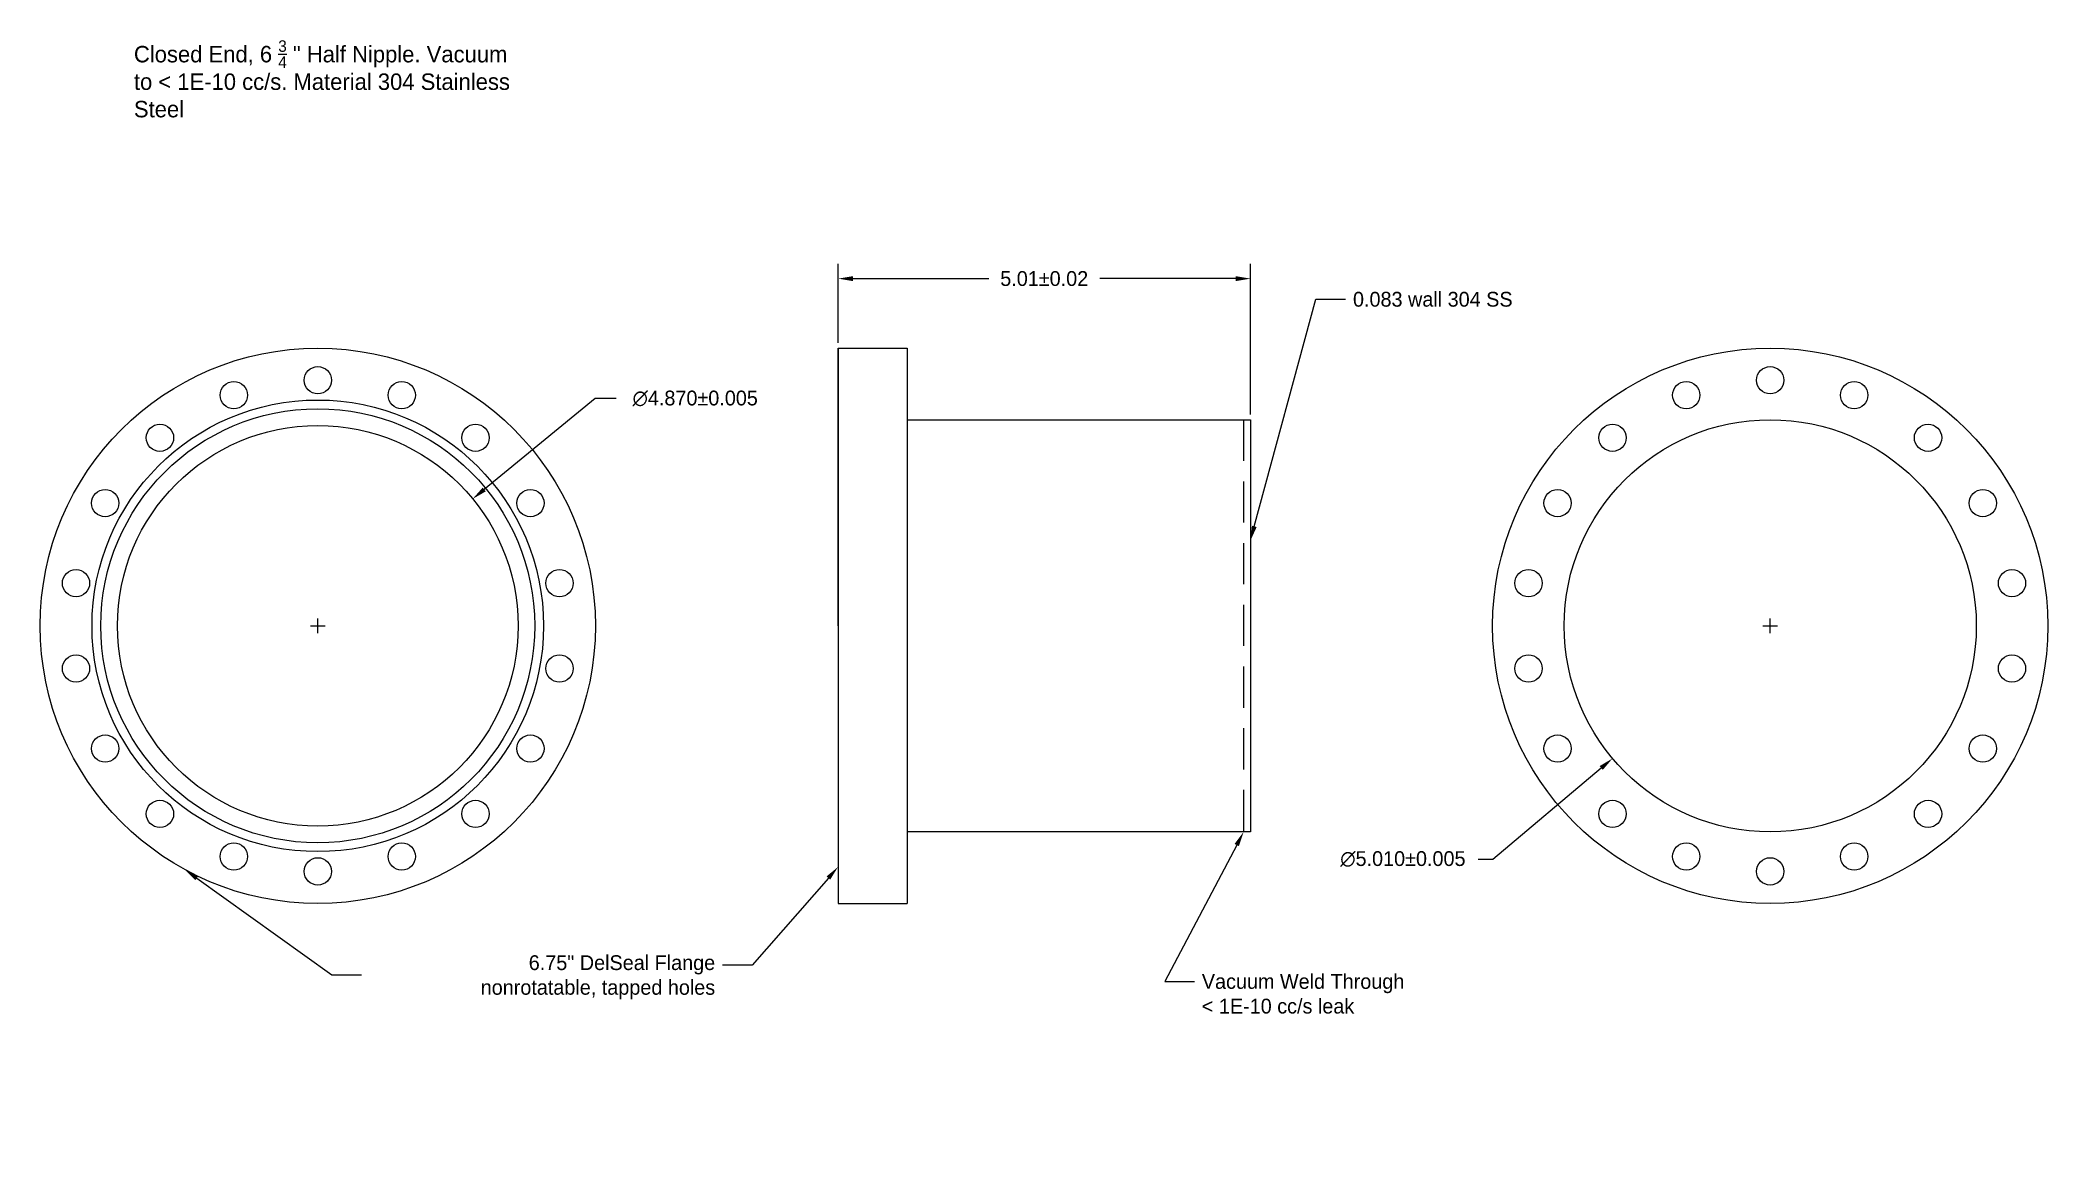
# Model space of a CAD drawing. Header units: inches. Extents: x -9.7 to 14.7, y -6.3 to 7.1.
import ezdxf
from ezdxf import colors
from ezdxf.entities.mleader import LeaderData, LeaderLine
from ezdxf.math import Vec2, Vec3

# ---------------------------------------------------------------- set-up
doc = ezdxf.new("R2010")
doc.units = ezdxf.units.IN
doc.header["$MEASUREMENT"] = 0
doc.linetypes.add('DASHED', pattern=[0.75, 0.5, -0.25])
doc.dimstyles.get("Standard").update_dxf_attribs({"dimtxt": 0.18, "dimasz": 0.18, "dimexe": 0.18, "dimexo": 0.0625, "dimgap": 0.09, "dimtad": 0, "dimtih": 1, "dimtoh": 1, "dimdec": 3, "dimzin": 0, "dimdsep": 46, "dimtxsty": 'Standard', "dimcen": 0.09, "dimadec": 0, "dimazin": 0, "dimtfac": 1, "dimtdec": 3, "dimtofl": 0, "dimtmove": 0, "dimatfit": 3, "dimfxl": 1, "dimtolj": 1, "dimtzin": 0, "dimarcsym": 0})

# ---------------------------------------------------------------- blocks, each defined once
blk = doc.blocks.new('*D1')
at = {"color": 0, "lineweight": -2, "transparency": 16777216}
for p, q in [((0, 3.438), (0, 4.4)), ((5.013, 2.568), (5.013, 4.4)), ((0.18, 4.22), (1.831, 4.22)), ((4.833, 4.22), (3.181, 4.22))]:
    blk.add_line(p, q, dxfattribs=at)
at = {"color": 0, "transparency": 16777216}
for points in [[(0.18, 4.25), (0.18, 4.19), (0, 4.22)], [(4.833, 4.25), (4.833, 4.19), (5.013, 4.22)]]:
    blk.add_solid(points, dxfattribs=at)
at = {"layer": 'Defpoints', "color": 0, "transparency": 16777216}
for p in [(5.013, 4.22), (0, 3.375), (5.013, 2.505)]:
    blk.add_point(p, dxfattribs=at)
at = {"color": 0, "transparency": 16777216, "insert": (2.506, 4.22), "char_height": 0.18, "attachment_point": 5}
blk.add_mtext('\\A1;5.01%%P0.02', dxfattribs=at)
blk = doc.blocks.new('*D3')
at = {"color": 0, "lineweight": -2, "transparency": 16777216}
for p, q in [((-2.952, 2.763), (-4.302, 1.657)), ((-2.697, 2.763), (-2.952, 2.763)), ((-6.415, 0), (-6.235, 0)), ((-6.325, -0.09), (-6.325, 0.09))]:
    blk.add_line(p, q, dxfattribs=at)
at = {"color": 0, "transparency": 16777216}
blk.add_solid([(-4.321, 1.68), (-4.283, 1.634), (-4.442, 1.543)], dxfattribs=at)
at = {"layer": 'Defpoints', "color": 0, "transparency": 16777216}
for p in [(-4.442, 1.543), (-8.209, -1.543)]:
    blk.add_point(p, dxfattribs=at)
at = {"color": 0, "transparency": 16777216, "insert": (-1.737, 2.763), "char_height": 0.18, "attachment_point": 5}
blk.add_mtext('\\A1;∅4.870%%P0.005', dxfattribs=at)
blk = doc.blocks.new('*D4')
at = {"color": 0, "lineweight": -2, "transparency": 16777216}
for p, q in [((11.242, 0), (11.422, 0)), ((11.332, -0.09), (11.332, 0.09)), ((7.961, -2.835), (9.277, -1.728)), ((7.781, -2.835), (7.961, -2.835))]:
    blk.add_line(p, q, dxfattribs=at)
at = {"color": 0, "transparency": 16777216}
blk.add_solid([(9.258, -1.705), (9.296, -1.751), (9.415, -1.612)], dxfattribs=at)
at = {"layer": 'Defpoints', "color": 0, "transparency": 16777216}
for p in [(13.249, 1.612), (9.415, -1.612)]:
    blk.add_point(p, dxfattribs=at)
at = {"color": 0, "transparency": 16777216, "insert": (6.866, -2.835), "char_height": 0.18, "attachment_point": 5}
blk.add_mtext('\\A1;∅5.010%%P0.005', dxfattribs=at)

msp = doc.modelspace()

# ---------------------------------------------------------------- linework, layer by layer
for p, q in [((0, 0), (0, 3.375)), ((0, 3.375), (0, -3.375)), ((0, 3.375), (0.84, 3.375)), ((0.84, 3.375), (0.84, -3.375)), ((0.84, 2.505), (5.013, 2.505)), ((4.93, 2.505), (5.013, 2.505)), ((5.013, 2.505), (5.013, -2.505)), ((5.013, -2.505), (0.84, -2.505)), ((5.013, -2.505), (4.93, -2.505)), ((0, -3.375), (0.84, -3.375))]:
    msp.add_line(p, q)
at = {"linetype": 'DASHED'}
msp.add_line((4.93, 2.505), (4.93, -2.505), dxfattribs=at)
for centre, radius in [((-6.3253, 0), 3.375), ((11.3319, 0), 3.375), ((-7.346, 2.8045), 0.166), ((-6.3253, 2.9845), 0.166), ((-5.3045, 2.8045), 0.166), ((10.3111, 2.8045), 0.166), ((11.3319, 2.9845), 0.166), ((12.3526, 2.8045), 0.166), ((-6.3253, 0), 2.7444), ((-6.3253, 0), 2.6375), ((-8.2437, 2.2863), 0.166), ((-4.4069, 2.2863), 0.166), ((11.3319, 0), 2.505), ((9.4135, 2.2863), 0.166), ((13.2503, 2.2863), 0.166), ((-6.3253, 0), 2.435), ((-8.9099, 1.4923), 0.166), ((-3.7406, 1.4923), 0.166), ((8.7472, 1.4923), 0.166), ((13.9165, 1.4923), 0.166), ((-9.2644, 0.5183), 0.166), ((-3.3861, 0.5183), 0.166), ((8.3927, 0.5183), 0.166), ((14.271, 0.5183), 0.166), ((-9.2644, -0.5183), 0.166), ((-3.3861, -0.5183), 0.166), ((8.3927, -0.5183), 0.166), ((14.271, -0.5183), 0.166), ((-8.9099, -1.4922), 0.166), ((-3.7406, -1.4922), 0.166), ((8.7472, -1.4922), 0.166), ((13.9165, -1.4922), 0.166), ((-8.2437, -2.2863), 0.166), ((-4.4069, -2.2863), 0.166), ((9.4135, -2.2863), 0.166), ((13.2503, -2.2863), 0.166), ((-7.346, -2.8045), 0.166), ((-5.3045, -2.8045), 0.166), ((10.3111, -2.8045), 0.166), ((12.3526, -2.8045), 0.166), ((-6.3253, -2.9845), 0.166), ((11.3319, -2.9845), 0.166)]:
    msp.add_circle(centre, radius)

# ---------------------------------------------------------------- texts
at = {"insert": (-8.5604, 7.1166), "char_height": 0.2, "attachment_point": 1}
msp.add_mtext_dynamic_manual_height_columns('\\A1;Closed End, 6 {\\H0.7x;\\S3/4;} " Half Nipple. Vacuum to < 1E-10 cc/s. Material 304 Stainless Steel', width=4.603277, gutter_width=1, heights=[0], dxfattribs=at)

# ---------------------------------------------------------------- dimensions: what is measured, and where the dimension line sits
dim = msp.add_linear_dim(base=(5.013, 4.2199), p1=(0, 3.375), p2=(5.013, 2.505), text='5.01%%P0.02', dimstyle='Standard')
dim.commit()
dim.dimension.update_dxf_attribs({"geometry": '*D1', "text_midpoint": (2.5065, 4.2199)})
for p1, p2, picture, middle in [((-8.2089, -1.5431), (-4.4416, 1.5431), '*D3', (-1.737, 2.7633)), ((13.249, 1.6123), (9.4147, -1.6123), '*D4', (6.8659, -2.8349))]:
    dim = msp.add_diameter_dim_2p(p1=p1, p2=p2, text='<>%%P0.005', dimstyle='Standard')
    dim.commit()
    dim.dimension.update_dxf_attribs({"geometry": picture, "text_midpoint": middle, "dimtype": 163})

# ---------------------------------------------------------------- leaders
ml = msp.add_multileader_mtext('Standard')
ml.set_content('0.083 wall 304 SS', color=256)
ml.set_leader_properties()
ml.build(insert=Vec2(0, 0))
ml.multileader.update_dxf_attribs({"dogleg_length": 0.36, "arrow_head_size": 0.18})
ctx = ml.context
ctx.base_point, ctx.char_height, ctx.arrow_head_size, ctx.landing_gap_size, ctx.plane_origin = Vec3(6.1697, 3.9694), 0.18, 0.18, 0.09, Vec3(5.013, 1.0352)
notes = []
notes.append((ctx, [(0, (1, 1, 0), (5.8097, 3.9694), (1, 0), 0.36, [(0, [(5.013, 1.0352)], 0, [])])]))
ctx.mtext.insert, ctx.mtext.flow_direction = Vec3(6.2597, 4.0594), 5
ml = msp.add_multileader_mtext('Standard')
ml.set_content('Vacuum Weld Through\\P< 1E-10 cc/s leak', color=256)
ml.set_leader_properties()
ml.build(insert=Vec2(0, 0))
ml.multileader.update_dxf_attribs({"dogleg_length": 0.36, "arrow_head_size": 0.18})
ctx = ml.context
ctx.base_point, ctx.char_height, ctx.arrow_head_size, ctx.landing_gap_size, ctx.plane_origin = Vec3(4.332, -4.3223), 0.18, 0.18, 0.09, Vec3(4.93, -2.505)
notes.append((ctx, [(0, (1, 1, 0), (3.972, -4.3223), (1, 0), 0.36, [(0, [(4.93, -2.505)], 0, [])])]))
ctx.mtext.insert, ctx.mtext.flow_direction = Vec3(4.422, -4.2323), 5
ml = msp.add_multileader_mtext('Standard')
ml.set_content('', color=256)
ml.set_leader_properties()
ml.build(insert=Vec2(0, 0))
ml.multileader.update_dxf_attribs({"dogleg_length": 0.36, "arrow_head_size": 0.18})
ctx = ml.context
ctx.base_point, ctx.char_height, ctx.arrow_head_size, ctx.landing_gap_size, ctx.plane_origin = Vec3(-5.7956, -4.2435), 0.18, 0.18, 0.09, Vec3(-7.9426, -2.9622)
notes.append((ctx, [(0, (1, 1, 0), (-6.1556, -4.2435), (1, 0), 0.36, [(0, [(-7.9426, -2.9622)], 0, [])])]))
ctx.mtext.insert, ctx.mtext.flow_direction = Vec3(-5.7056, -4.1535), 5
ml = msp.add_multileader_mtext('Standard')
ml.set_content('6.75" DelSeal Flange\\Pnonrotatable, tapped holes', color=256)
ml.set_leader_properties()
ml.build(insert=Vec2(0, 0))
ml.multileader.update_dxf_attribs({"dogleg_length": 0.36, "arrow_head_size": 0.18})
ctx = ml.context
ctx.base_point, ctx.char_height, ctx.arrow_head_size, ctx.landing_gap_size, ctx.plane_origin = Vec3(-5.934, -4.1242), 0.18, 0.18, 0.09, Vec3(0, -0.8318)
ctx.text_align_type = 2
notes.append((ctx, [(0, (1, 1, 0), (-1.044, -4.1242), (-1, 0), 0.36, [(0, [(0, -2.9304)], 0, [])])]))
ctx.mtext.insert, ctx.mtext.alignment, ctx.mtext.flow_direction = Vec3(-1.494, -4.0042), 3, 5
for ctx, leaders in notes:
    for number, flags, end, landing, length, lines in leaders:
        leader = LeaderData()
        leader.index, (leader.has_last_leader_line, leader.has_dogleg_vector, leader.attachment_direction) = number, flags
        leader.last_leader_point, leader.dogleg_vector, leader.dogleg_length = Vec3(end), Vec3(landing), length
        for number, points, colour, breaks in lines:
            line = LeaderLine()
            line.index, line.vertices, line.color, line.breaks = number, Vec3.list(points), colors.encode_raw_color(colour), breaks
            leader.lines.append(line)
        ctx.leaders.append(leader)

doc.saveas('drawing.dxf')
